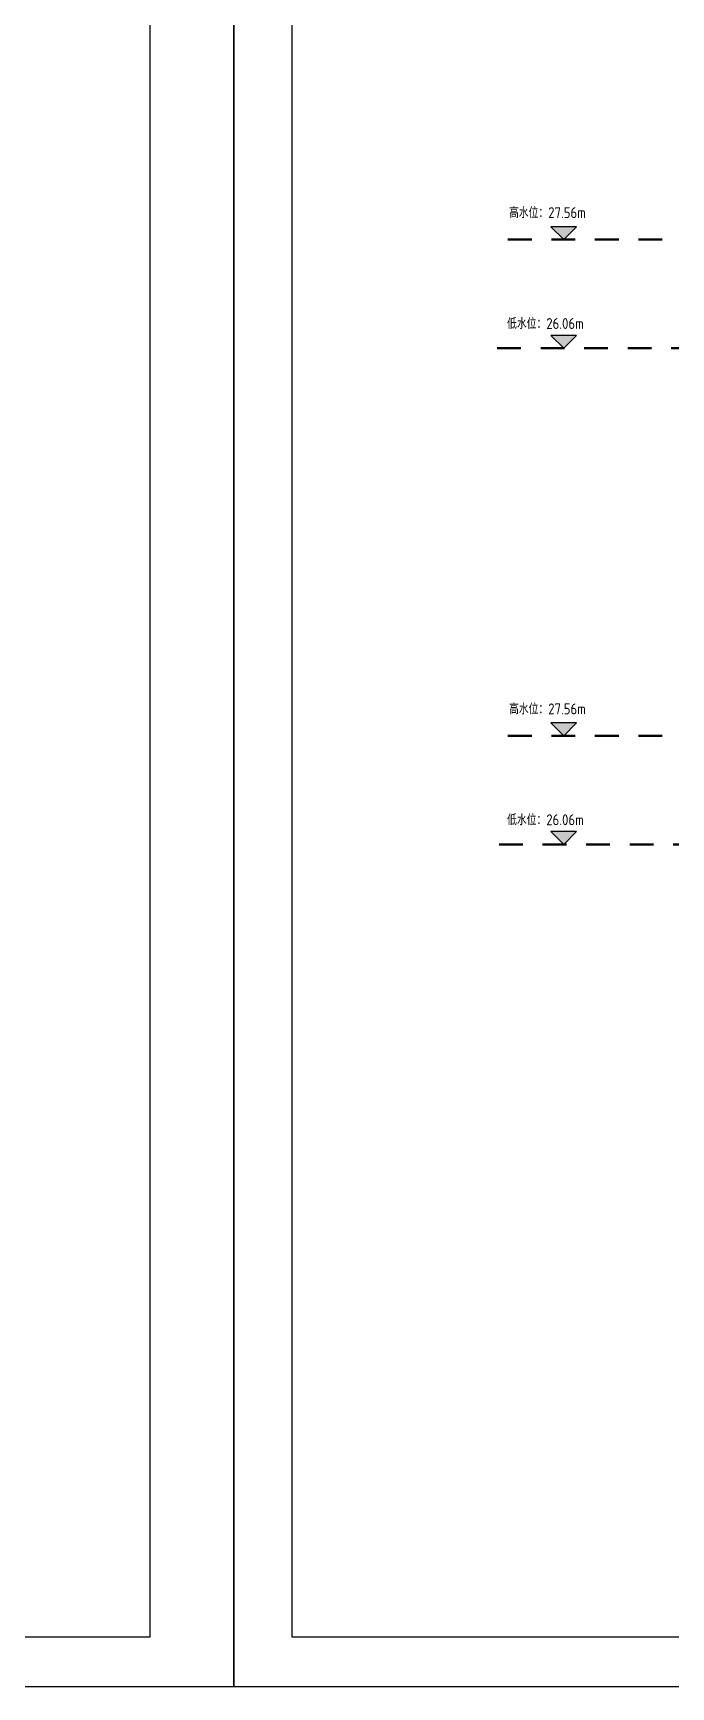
# Model space of a CAD drawing. Extents: x 8796 to 116961, y 24572 to 132726.
# Drawn here: x 61614 to 70409, y 32093 to 54915 of the extents above; entities that cross this region are included whole.
import ezdxf

# ---------------------------------------------------------------- set-up
doc = ezdxf.new("R2010")
doc.units = 0
doc.header["$LTSCALE"] = 1000
doc.header["$MEASUREMENT"] = 0
doc.styles.get("Standard").update_dxf_attribs({"font": 'gbenor.shx', "bigfont": 'gbcbig.shx'})

# ---------------------------------------------------------------- blocks, each defined once
blk = doc.blocks.new('*U253')
at = {"color": 5, "const_width": 30}
blk.add_lwpolyline([(166, 0), (-166, 0)], dxfattribs=at)
blk = doc.blocks.new('*U254')
at = {"color": 0, "linetype": 'ByBlock', "lineweight": -2, "transparency": 16777216}
for p in [(0, 0), (600, 0), (1200, 0), (1800, 0), (2400, 0), (3000, 0), (3600, 0), (4200, 0), (4800, 0), (5400, 0), (6000, 0), (6600, 0), (7200, 0), (7800, 0), (8400, 0), (9000, 0), (9600, 0), (10200, 0), (10800, 0), (11400, 0), (12000, 0), (12600, 0), (13200, 0)]:
    blk.add_blockref('*U253', p, dxfattribs=at)
blk = doc.blocks.new('*U251')
at = {"color": 5, "const_width": 30}
blk.add_lwpolyline([(166, 0), (-166, 0)], dxfattribs=at)
blk = doc.blocks.new('*U252')
at = {"color": 0, "linetype": 'ByBlock', "lineweight": -2, "transparency": 16777216}
for p in [(0, 0), (600, 0), (1200, 0), (1800, 0), (2400, 0), (3000, 0), (3600, 0), (4200, 0), (4800, 0), (5400, 0), (6000, 0), (6600, 0), (7200, 0), (7800, 0), (8400, 0), (9000, 0), (9600, 0), (10200, 0), (10800, 0), (11400, 0), (12000, 0), (12600, 0), (13200, 0), (13800, 0), (14400, 0), (15000, 0), (15600, 0), (16200, 0)]:
    blk.add_blockref('*U251', p, dxfattribs=at)
blk = doc.blocks.new('*U245')
at = {"color": 5, "const_width": 30}
blk.add_lwpolyline([(166, 0), (-166, 0)], dxfattribs=at)
blk = doc.blocks.new('*U246')
at = {"color": 0, "linetype": 'ByBlock', "lineweight": -2, "transparency": 16777216}
for p in [(0, 0), (600, 0), (1200, 0), (1800, 0), (2400, 0), (3000, 0), (3600, 0), (4200, 0), (4800, 0), (5400, 0), (6000, 0), (6600, 0), (7200, 0), (7800, 0), (8400, 0), (9000, 0), (9600, 0), (10200, 0), (10800, 0), (11400, 0), (12000, 0), (12600, 0), (13200, 0)]:
    blk.add_blockref('*U245', p, dxfattribs=at)
blk = doc.blocks.new('*U247')
at = {"color": 5, "const_width": 30}
blk.add_lwpolyline([(166, 0), (-166, 0)], dxfattribs=at)
blk = doc.blocks.new('*U248')
at = {"color": 0, "linetype": 'ByBlock', "lineweight": -2, "transparency": 16777216}
for p in [(0, 0), (600, 0), (1200, 0), (1800, 0), (2400, 0), (3000, 0), (3600, 0), (4200, 0), (4800, 0), (5400, 0), (6000, 0), (6600, 0), (7200, 0), (7800, 0), (8400, 0), (9000, 0), (9600, 0), (10200, 0), (10800, 0), (11400, 0), (12000, 0), (12600, 0), (13200, 0), (13800, 0), (14400, 0), (15000, 0), (15600, 0), (16200, 0)]:
    blk.add_blockref('*U247', p, dxfattribs=at)

msp = doc.modelspace()

# ---------------------------------------------------------------- hatches: boundary and pattern name
h = msp.add_hatch(color=256)
h.dxf.hatch_style = 1
h.paths.add_polyline_path([(68932.12, 52066.12), (68755.35, 52242.9), (69108.9, 52242.9)])
h = msp.add_hatch(color=256)
h.dxf.hatch_style = 1
h.paths.add_polyline_path([(68932.12, 50566.12), (68755.35, 50742.9), (69108.9, 50742.9)])
h = msp.add_hatch(color=256)
h.dxf.hatch_style = 1
h.paths.add_polyline_path([(68932.12, 45218.42), (68755.35, 45395.2), (69108.9, 45395.2)])
h = msp.add_hatch(color=256)
h.dxf.hatch_style = 1
h.paths.add_polyline_path([(68932.12, 43718.42), (68755.35, 43895.2), (69108.9, 43895.2)])

# ---------------------------------------------------------------- linework, layer by layer
for points in [[(16134.92, 63433.28), (64382.45, 63433.28), (64382.45, 32093.11), (16134.92, 32093.11)], [(64382.45, 63433.28), (112629.97, 63433.28), (112629.97, 32093.11), (64382.45, 32093.11)], [(16939.03, 62433.28), (63225.19, 62433.28), (63225.19, 32781.23), (16939.03, 32781.23)], [(65186.55, 62433.28), (111472.71, 62433.28), (111472.71, 32781.23), (65186.55, 32781.23)]]:
    msp.add_lwpolyline(points, close=True)
for points in [[(68755.35, 52242.9), (68932.12, 52066.12), (69108.9, 52242.9), (68755.35, 52242.9)], [(68755.35, 50742.9), (68932.12, 50566.12), (69108.9, 50742.9), (68755.35, 50742.9)], [(68755.35, 45395.2), (68932.12, 45218.42), (69108.9, 45395.2), (68755.35, 45395.2)], [(68755.35, 43895.2), (68932.12, 43718.42), (69108.9, 43895.2), (68755.35, 43895.2)]]:
    msp.add_lwpolyline(points)

# ---------------------------------------------------------------- block references
for name, p in [('*U248', (68325.84, 52066.12)), ('*U246', (68177.07, 50566.12)), ('*U252', (68325.84, 45218.42)), ('*U254', (68204.22, 43718.42))]:
    msp.add_blockref(name, p)

# ---------------------------------------------------------------- texts
for s, p in [('高水位：27.56m', (68176.93, 52362.24)), ('低水位：26.06m', (68150.73, 50832.09)), ('高水位：27.56m', (68176.93, 45514.54)), ('低水位：26.06m', (68150.73, 43984.39))]:
    msp.add_text(s, height=150).set_placement(p)

doc.saveas('drawing.dxf')
